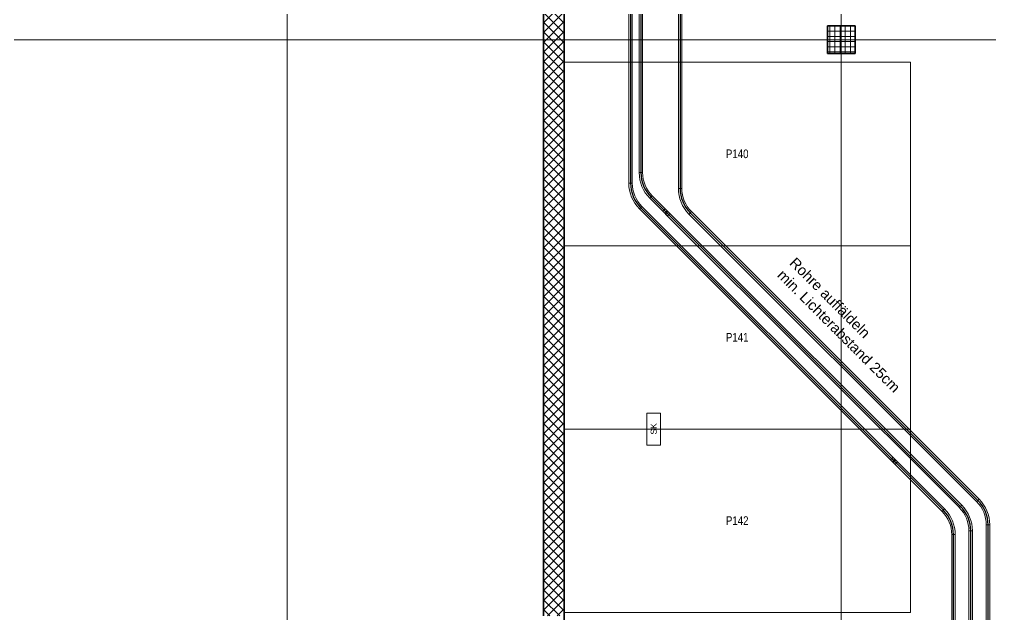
# Model space of a CAD drawing. Extents: x -1907 to 937, y -179 to 966.
# Drawn here: x -1669.6 to -1389.1, y 523.2 to 695.1 of the extents above; entities that cross this region are included whole.
import ezdxf
from ezdxf.lldxf.tags import DXFTag

# ---------------------------------------------------------------- set-up
doc = ezdxf.new("R2010")
doc.units = 0
doc.layers.get('0').update_dxf_attribs({"lineweight": 13})
for name, color, linetype, lineweight in [('A-WALL-____-MCUT', 7, 'Continuous', 35), ('A-WALL-____-PATT', 7, 'Continuous', 35), ('C-PRKG-____-IDEN', 7, 'Continuous', 5), ('C-PRKG-____-OTLN', 7, 'Continuous', 9), ('S-COLS-____-MCUT', 7, 'Continuous', 35), ('S-COLS-____-OTLN', 7, 'Continuous', 9), ('S-GRID-____-OTLN', 7, 'Continuous', 5)]:
    doc.layers.add(name, color=color, linetype=linetype, lineweight=lineweight)
for name, color, linetype, lineweight, true_color in [('EL01_WAN_Röhre Boden', 7, 'Continuous', 13, 0xff6666), ('EL01_WAN_Röhre Boden Typ', 1, 'Continuous', 13, 0xff0000), ('EL01_WAN_Schlaufkasten', 1, 'Continuous', 13, 0xff0000)]:
    doc.layers.add(name, color=color, linetype=linetype, lineweight=lineweight, true_color=true_color)
doc.styles.get("Standard").update_dxf_attribs({"font": 'arial.ttf'})
tags = doc.linetypes.add('_Rasterlinie_', pattern=[0.375, 0.2, -0.05, 0.075, -0.05]).pattern_tags.tags
tags[10:11] = [DXFTag(74, 4), DXFTag(75, 0), DXFTag(340, '0'), DXFTag(46, 1.0), DXFTag(50, 0.0), DXFTag(44, 0.0), DXFTag(45, 0.0)]
tags[8:9] = [DXFTag(74, 4), DXFTag(75, 0), DXFTag(340, '0'), DXFTag(46, 1.0), DXFTag(50, 0.0), DXFTag(44, 0.0), DXFTag(45, 0.0)]
tags[6:7] = [DXFTag(74, 4), DXFTag(75, 0), DXFTag(340, '0'), DXFTag(46, 1.0), DXFTag(50, 0.0), DXFTag(44, 0.0), DXFTag(45, 0.0)]
tags[4:5] = [DXFTag(74, 4), DXFTag(75, 0), DXFTag(340, '0'), DXFTag(46, 1.0), DXFTag(50, 0.0), DXFTag(44, 0.0), DXFTag(45, 0.0)]
tags = doc.linetypes.add('ACAD_ISO03W100', pattern=[30, 12, -18]).pattern_tags.tags
tags[6:7] = [DXFTag(74, 4), DXFTag(75, 0), DXFTag(340, '0'), DXFTag(46, 0.0), DXFTag(50, 0.0), DXFTag(44, 0.0), DXFTag(45, 0.0)]
tags[4:5] = [DXFTag(74, 4), DXFTag(75, 0), DXFTag(340, '0'), DXFTag(46, 0.0), DXFTag(50, 0.0), DXFTag(44, 0.0), DXFTag(45, 0.0)]
tags = doc.linetypes.add('STRICHPUNKT2', pattern=[12.7, 6.35, -3.175, 0, -3.175]).pattern_tags.tags
tags[10:11] = [DXFTag(74, 4), DXFTag(75, 0), DXFTag(340, '0'), DXFTag(46, 0.0), DXFTag(50, 0.0), DXFTag(44, 0.0), DXFTag(45, 0.0)]
tags[8:9] = [DXFTag(74, 4), DXFTag(75, 0), DXFTag(340, '0'), DXFTag(46, 0.0), DXFTag(50, 0.0), DXFTag(44, 0.0), DXFTag(45, 0.0)]
tags[6:7] = [DXFTag(74, 4), DXFTag(75, 0), DXFTag(340, '0'), DXFTag(46, 0.0), DXFTag(50, 0.0), DXFTag(44, 0.0), DXFTag(45, 0.0)]
tags[4:5] = [DXFTag(74, 4), DXFTag(75, 0), DXFTag(340, '0'), DXFTag(46, 0.0), DXFTag(50, 0.0), DXFTag(44, 0.0), DXFTag(45, 0.0)]

# ---------------------------------------------------------------- blocks, each defined once
blk = doc.blocks.new('Referenz-A0UJ2810XE', base_point=(-1920.13, -159.41))
at = {"layer": 'A-WALL-____-MCUT', "color": 0, "linetype": 'Continuous', "ltscale": 0.35}
for p, q in [((-1518.26, 522.75), (-1518.26, 836.75)), ((-1512.26, 516.75), (-1512.26, 755.75))]:
    blk.add_line(p, q, dxfattribs=at)
at = {"layer": 'A-WALL-____-PATT', "color": 0, "linetype": 'Continuous', "lineweight": 9, "ltscale": 0.13}
for p, q in [((-1518.26, 694.13), (-1512.26, 700.13)), ((-1512.26, 693.98), (-1518.26, 699.98)), ((-1518.26, 691.3), (-1512.26, 697.3)), ((-1512.26, 691.15), (-1518.26, 697.15)), ((-1518.26, 688.47), (-1512.26, 694.47)), ((-1512.26, 688.32), (-1518.26, 694.32)), ((-1518.26, 685.64), (-1512.26, 691.64)), ((-1512.26, 685.49), (-1518.26, 691.49)), ((-1518.26, 682.82), (-1512.26, 688.82)), ((-1512.26, 682.66), (-1518.26, 688.66)), ((-1518.26, 679.99), (-1512.26, 685.99)), ((-1512.26, 679.84), (-1518.26, 685.84)), ((-1518.26, 677.16), (-1512.26, 683.16)), ((-1512.26, 677.01), (-1518.26, 683.01)), ((-1518.26, 674.33), (-1512.26, 680.33)), ((-1512.26, 674.18), (-1518.26, 680.18)), ((-1518.26, 671.5), (-1512.26, 677.5)), ((-1512.26, 671.35), (-1518.26, 677.35)), ((-1518.26, 668.67), (-1512.26, 674.67)), ((-1512.26, 668.52), (-1518.26, 674.52)), ((-1518.26, 665.85), (-1512.26, 671.85)), ((-1512.26, 665.69), (-1518.26, 671.69)), ((-1518.26, 663.02), (-1512.26, 669.02)), ((-1512.26, 662.87), (-1518.26, 668.87)), ((-1518.26, 660.19), (-1512.26, 666.19)), ((-1512.26, 660.04), (-1518.26, 666.04)), ((-1518.26, 657.36), (-1512.26, 663.36)), ((-1512.26, 657.21), (-1518.26, 663.21)), ((-1518.26, 654.53), (-1512.26, 660.53)), ((-1512.26, 654.38), (-1518.26, 660.38)), ((-1518.26, 651.7), (-1512.26, 657.7)), ((-1512.26, 651.55), (-1518.26, 657.55)), ((-1518.26, 648.87), (-1512.26, 654.87)), ((-1512.26, 648.72), (-1518.26, 654.72)), ((-1518.26, 646.05), (-1512.26, 652.05)), ((-1512.26, 645.9), (-1518.26, 651.9)), ((-1518.26, 643.22), (-1512.26, 649.22)), ((-1512.26, 643.07), (-1518.26, 649.07)), ((-1518.26, 640.39), (-1512.26, 646.39)), ((-1512.26, 640.24), (-1518.26, 646.24)), ((-1518.26, 637.56), (-1512.26, 643.56)), ((-1512.26, 637.41), (-1518.26, 643.41)), ((-1518.26, 634.73), (-1512.26, 640.73)), ((-1512.26, 634.58), (-1518.26, 640.58)), ((-1518.26, 631.9), (-1512.26, 637.9)), ((-1512.26, 631.75), (-1518.26, 637.75)), ((-1518.26, 629.08), (-1512.26, 635.08)), ((-1512.26, 628.92), (-1518.26, 634.92)), ((-1518.26, 626.25), (-1512.26, 632.25)), ((-1512.26, 626.1), (-1518.26, 632.1)), ((-1518.26, 623.42), (-1512.26, 629.42)), ((-1512.26, 623.27), (-1518.26, 629.27)), ((-1518.26, 620.59), (-1512.26, 626.59)), ((-1512.26, 620.44), (-1518.26, 626.44)), ((-1518.26, 617.76), (-1512.26, 623.76)), ((-1512.26, 617.61), (-1518.26, 623.61)), ((-1518.26, 614.93), (-1512.26, 620.93)), ((-1512.26, 614.78), (-1518.26, 620.78)), ((-1518.26, 612.11), (-1512.26, 618.11)), ((-1512.26, 611.95), (-1518.26, 617.95)), ((-1518.26, 609.28), (-1512.26, 615.28)), ((-1512.26, 609.13), (-1518.26, 615.13)), ((-1518.26, 606.45), (-1512.26, 612.45)), ((-1512.26, 606.3), (-1518.26, 612.3)), ((-1518.26, 603.62), (-1512.26, 609.62)), ((-1512.26, 603.47), (-1518.26, 609.47)), ((-1518.26, 600.79), (-1512.26, 606.79)), ((-1512.26, 600.64), (-1518.26, 606.64)), ((-1518.26, 597.96), (-1512.26, 603.96)), ((-1512.26, 597.81), (-1518.26, 603.81)), ((-1518.26, 595.13), (-1512.26, 601.13)), ((-1512.26, 594.98), (-1518.26, 600.98)), ((-1518.26, 592.31), (-1512.26, 598.31)), ((-1512.26, 592.16), (-1518.26, 598.16)), ((-1518.26, 589.48), (-1512.26, 595.48)), ((-1512.26, 589.33), (-1518.26, 595.33)), ((-1518.26, 586.65), (-1512.26, 592.65)), ((-1512.26, 586.5), (-1518.26, 592.5)), ((-1518.26, 583.82), (-1512.26, 589.82)), ((-1512.26, 583.67), (-1518.26, 589.67)), ((-1518.26, 580.99), (-1512.26, 586.99)), ((-1512.26, 580.84), (-1518.26, 586.84)), ((-1518.26, 578.16), (-1512.26, 584.16)), ((-1512.26, 578.01), (-1518.26, 584.01)), ((-1518.26, 575.34), (-1512.26, 581.34)), ((-1512.26, 575.18), (-1518.26, 581.18)), ((-1518.26, 572.51), (-1512.26, 578.51)), ((-1512.26, 572.36), (-1518.26, 578.36)), ((-1518.26, 569.68), (-1512.26, 575.68)), ((-1512.26, 569.53), (-1518.26, 575.53)), ((-1518.26, 566.85), (-1512.26, 572.85)), ((-1512.26, 566.7), (-1518.26, 572.7)), ((-1518.26, 564.02), (-1512.26, 570.02)), ((-1512.26, 563.87), (-1518.26, 569.87)), ((-1518.26, 561.19), (-1512.26, 567.19)), ((-1512.26, 561.04), (-1518.26, 567.04)), ((-1518.26, 558.37), (-1512.26, 564.37)), ((-1512.26, 558.21), (-1518.26, 564.21)), ((-1518.26, 555.54), (-1512.26, 561.54)), ((-1512.26, 555.39), (-1518.26, 561.39)), ((-1518.26, 552.71), (-1512.26, 558.71)), ((-1512.26, 552.56), (-1518.26, 558.56)), ((-1518.26, 549.88), (-1512.26, 555.88)), ((-1512.26, 549.73), (-1518.26, 555.73)), ((-1518.26, 547.05), (-1512.26, 553.05)), ((-1512.26, 546.9), (-1518.26, 552.9)), ((-1518.26, 544.22), (-1512.26, 550.22)), ((-1512.26, 544.07), (-1518.26, 550.07)), ((-1518.26, 541.39), (-1512.26, 547.39)), ((-1512.26, 541.24), (-1518.26, 547.24)), ((-1518.26, 538.57), (-1512.26, 544.57)), ((-1512.26, 538.41), (-1518.26, 544.41)), ((-1518.26, 535.74), (-1512.26, 541.74)), ((-1512.26, 535.59), (-1518.26, 541.59)), ((-1518.26, 532.91), (-1512.26, 538.91)), ((-1512.26, 532.76), (-1518.26, 538.76)), ((-1518.26, 530.08), (-1512.26, 536.08)), ((-1512.26, 529.93), (-1518.26, 535.93)), ((-1518.26, 527.25), (-1512.26, 533.25)), ((-1512.26, 527.1), (-1518.26, 533.1)), ((-1518.26, 524.42), (-1512.26, 530.42)), ((-1512.26, 524.27), (-1518.26, 530.27)), ((-1513.57, 522.75), (-1518.26, 527.44)), ((-1517.11, 522.75), (-1512.26, 527.6)), ((-1516.4, 522.75), (-1518.26, 524.62)), ((-1514.28, 522.75), (-1512.26, 524.77))]:
    blk.add_line(p, q, dxfattribs=at)
at = {"layer": 'C-PRKG-____-OTLN', "color": 0, "linetype": 'Continuous', "ltscale": 0.13}
for p, q in [((-1512.26, 682.72), (-1412.26, 682.72)), ((-1512.26, 629.73), (-1512.26, 682.72)), ((-1412.26, 682.72), (-1512.26, 682.72)), ((-1512.26, 629.73), (-1512.26, 682.72)), ((-1512.26, 682.72), (-1412.26, 682.72)), ((-1412.26, 629.73), (-1412.26, 682.72)), ((-1412.26, 629.73), (-1412.26, 682.72)), ((-1412.26, 682.72), (-1412.26, 629.73)), ((-1412.26, 682.72), (-1412.26, 682.72)), ((-1512.26, 629.73), (-1412.26, 629.73)), ((-1512.26, 629.73), (-1412.26, 629.73)), ((-1412.26, 629.73), (-1512.26, 629.73)), ((-1512.26, 629.73), (-1412.26, 629.73)), ((-1512.26, 576.74), (-1512.26, 629.73)), ((-1412.26, 629.73), (-1512.26, 629.73)), ((-1512.26, 576.74), (-1512.26, 629.73)), ((-1512.26, 629.73), (-1412.26, 629.73)), ((-1412.26, 629.73), (-1412.26, 629.73)), ((-1412.26, 576.74), (-1412.26, 629.73)), ((-1412.26, 576.74), (-1412.26, 629.73)), ((-1412.26, 629.73), (-1412.26, 576.74)), ((-1412.26, 629.73), (-1412.26, 629.73)), ((-1512.26, 576.74), (-1412.26, 576.74)), ((-1512.26, 576.74), (-1412.26, 576.74)), ((-1412.26, 576.74), (-1512.26, 576.74)), ((-1512.26, 576.74), (-1412.26, 576.74)), ((-1512.26, 523.75), (-1512.26, 576.74)), ((-1412.26, 576.74), (-1512.26, 576.74)), ((-1512.26, 523.75), (-1512.26, 576.74)), ((-1512.26, 576.74), (-1412.26, 576.74)), ((-1412.26, 576.74), (-1412.26, 576.74)), ((-1412.26, 523.75), (-1412.26, 576.74)), ((-1412.26, 523.75), (-1412.26, 576.74)), ((-1412.26, 576.74), (-1412.26, 523.75)), ((-1412.26, 576.74), (-1412.26, 576.74)), ((-1512.26, 523.75), (-1412.26, 523.75)), ((-1512.26, 523.75), (-1412.26, 523.75)), ((-1412.26, 523.75), (-1512.26, 523.75)), ((-1412.26, 523.75), (-1412.26, 523.75))]:
    blk.add_line(p, q, dxfattribs=at)
at = {"layer": 'S-COLS-____-MCUT', "color": 0, "linetype": 'Continuous', "ltscale": 0.35}
for p, q in [((-1428.26, 693.25), (-1436.26, 693.25)), ((-1436.26, 693.25), (-1436.26, 685.25)), ((-1428.26, 685.25), (-1428.26, 693.25)), ((-1436.26, 685.25), (-1428.26, 685.25))]:
    blk.add_line(p, q, dxfattribs=at)
at = {"layer": 'S-COLS-____-OTLN', "color": 0, "linetype": 'Continuous', "ltscale": 0.13}
for p, q in [((-1436.26, 693.22), (-1428.26, 693.22)), ((-1435.6, 685.25), (-1435.6, 693.25)), ((-1434.1, 685.25), (-1434.1, 693.25)), ((-1432.6, 685.25), (-1432.6, 693.25)), ((-1431.1, 685.25), (-1431.1, 693.25)), ((-1429.6, 685.25), (-1429.6, 693.25)), ((-1436.26, 691.72), (-1428.26, 691.72)), ((-1436.26, 690.22), (-1428.26, 690.22)), ((-1436.26, 688.72), (-1428.26, 688.72)), ((-1436.26, 687.22), (-1428.26, 687.22)), ((-1436.26, 685.72), (-1428.26, 685.72))]:
    blk.add_line(p, q, dxfattribs=at)
at = {"layer": 'S-GRID-____-OTLN', "color": 0, "linetype": '_Rasterlinie_', "ltscale": 0.13}
for p, q in [((-1592.26, 109.45), (-1592.26, 950.47)), ((-1432.26, 109.45), (-1432.26, 950.47)), ((-1873.7, 689.25), (-971.83, 689.25))]:
    blk.add_line(p, q, dxfattribs=at)
at = {"layer": 'C-PRKG-____-IDEN', "color": 0, "linetype": 'Continuous', "ltscale": 0.13, "char_height": 2.5, "attachment_point": 1}
for s, insert in [('{\\W0.8;\\fArial;P140}', (-1465.59, 657.53)), ('{\\W0.8;\\fArial;P141}', (-1465.59, 604.54)), ('{\\W0.8;\\fArial;P142}', (-1465.59, 551.56))]:
    blk.add_mtext(s, dxfattribs=dict(at, insert=insert))
blk = doc.blocks.new('Steckverbinder-A0UJ281YXE', base_point=(-1483.8, 638.33))
at = {"color": 0, "linetype": 'ByBlock', "lineweight": -2, "ltscale": 0.13}
for p, q in [((-1482.45, 638.33), (-1483.8, 639.67)), ((-1481.76, 639.02), (-1483.1, 640.36))]:
    blk.add_line(p, q, dxfattribs=at)
at = {"color": 0, "linetype": 'STRICHPUNKT2', "lineweight": 25, "ltscale": 0.25}
blk.add_line((-1482.11, 638.67), (-1483.45, 640.02), dxfattribs=at)
at = {"color": 0, "linetype": 'ByBlock', "lineweight": -2, "ltscale": 0.13}
for centre, major_axis in [((-1483.45, 640.02), (-0.346, -0.347)), ((-1482.78, 639.34), (-0.354, -0.354)), ((-1482.11, 638.67), (-0.346, -0.347))]:
    blk.add_ellipse(centre, major_axis=major_axis, ratio=0.013106, dxfattribs=at)
blk = doc.blocks.new('Steckverbinder-A0UJ282YXE', base_point=(-1418.06, 566.55))
at = {"color": 0, "linetype": 'ByBlock', "lineweight": -2, "ltscale": 0.13}
for p, q in [((-1416.71, 566.55), (-1418.06, 567.89)), ((-1416.02, 567.24), (-1417.36, 568.59))]:
    blk.add_line(p, q, dxfattribs=at)
at = {"color": 0, "linetype": 'STRICHPUNKT2', "lineweight": 25, "ltscale": 0.25}
blk.add_line((-1416.37, 566.9), (-1417.71, 568.24), dxfattribs=at)
at = {"color": 0, "linetype": 'ByBlock', "lineweight": -2, "ltscale": 0.13}
for centre, major_axis in [((-1417.71, 568.24), (-0.346, -0.347)), ((-1417.04, 567.57), (-0.354, -0.354)), ((-1416.37, 566.9), (-0.346, -0.347))]:
    blk.add_ellipse(centre, major_axis=major_axis, ratio=0.013106, dxfattribs=at)
blk = doc.blocks.new('Wickelfalzrohr-A0UJ2844XE', base_point=(-1493.64, 647.79))
at = {"color": 0, "linetype": 'ByBlock', "lineweight": -2, "ltscale": 0.13}
for p, q in [((-1493.64, 647.8), (-1493.64, 760.78)), ((-1492.64, 647.8), (-1492.64, 760.78))]:
    blk.add_line(p, q, dxfattribs=at)
at = {"color": 0, "linetype": 'STRICHPUNKT2', "lineweight": 25, "ltscale": 0.25}
blk.add_line((-1493.14, 760.78), (-1493.14, 647.8), dxfattribs=at)
at = {"color": 0, "linetype": 'ByBlock', "lineweight": -2, "ltscale": 0.13, "extrusion": (0, 0, -1)}
for centre in [(-1493.14, 760.78), (-1493.14, 647.8)]:
    blk.add_ellipse(centre, major_axis=(-0.5, 0), ratio=0.018535, dxfattribs=at)
blk = doc.blocks.new('Wickelfalzrohr-A0UJ284AXE', base_point=(-1483.03, 554.05))
at = {"color": 0, "linetype": 'ByBlock', "lineweight": -2, "ltscale": 0.13}
for p, q in [((-1397.47, 554.75), (-1482.32, 639.59)), ((-1398.17, 554.05), (-1483.03, 638.88))]:
    blk.add_line(p, q, dxfattribs=at)
at = {"color": 0, "linetype": 'STRICHPUNKT2', "lineweight": 25, "ltscale": 0.25}
blk.add_line((-1482.67, 639.24), (-1397.82, 554.4), dxfattribs=at)
at = {"color": 0, "linetype": 'ByBlock', "lineweight": -2, "ltscale": 0.13}
for centre in [(-1482.67, 639.24), (-1397.82, 554.4)]:
    blk.add_ellipse(centre, major_axis=(0.354, 0.354), ratio=0.013106, dxfattribs=at)
blk = doc.blocks.new('Wickelfalzrohr-A0UJ284KXE', base_point=(-1487.57, 639.1))
at = {"color": 0, "linetype": 'ByBlock', "lineweight": -2, "ltscale": 0.13}
for p, q in [((-1483.24, 639.1), (-1487.57, 643.42)), ((-1482.53, 639.8), (-1486.86, 644.13))]:
    blk.add_line(p, q, dxfattribs=at)
at = {"color": 0, "linetype": 'STRICHPUNKT2', "lineweight": 25, "ltscale": 0.25}
blk.add_line((-1487.21, 643.78), (-1482.88, 639.45), dxfattribs=at)
at = {"color": 0, "linetype": 'ByBlock', "lineweight": -2, "ltscale": 0.13}
for centre in [(-1487.21, 643.78), (-1482.88, 639.45)]:
    blk.add_ellipse(centre, major_axis=(0.354, 0.354), ratio=0.013106, dxfattribs=at)
blk = doc.blocks.new('Bogen-A0UJ285MXE', base_point=(-1393.17, 549.08))
at = {"color": 0, "linetype": 'ByBlock', "lineweight": -2, "ltscale": 0.13}
for centre, major_axis, ratio in [((-1392.82, 556.15), (0.354, 0.354), 0.008725), ((-1389.89, 549.08), (0.5, 0), 0.012339)]:
    blk.add_ellipse(centre, major_axis=major_axis, ratio=ratio, dxfattribs=at)
for major_axis in [(9.5, 0), (10.5, 0)]:
    blk.add_ellipse((-1399.89, 549.08), major_axis=major_axis, ratio=0.999924, start_param=0, end_param=0.785398, dxfattribs=at)
at = {"color": 0, "linetype": 'STRICHPUNKT2', "lineweight": 25, "ltscale": 0.25}
blk.add_ellipse((-1399.89, 549.08), major_axis=(10, 0), ratio=0.999924, start_param=0, end_param=0.785398, dxfattribs=at)
blk = doc.blocks.new('Wickelfalzrohr-A0UJ287QXE', base_point=(-1395.39, 427.34))
at = {"color": 0, "linetype": 'ByBlock', "lineweight": -2, "ltscale": 0.13}
for p, q in [((-1395.39, 547.33), (-1395.39, 427.35)), ((-1394.39, 547.33), (-1394.39, 427.35))]:
    blk.add_line(p, q, dxfattribs=at)
at = {"color": 0, "linetype": 'STRICHPUNKT2', "lineweight": 25, "ltscale": 0.25}
blk.add_line((-1394.89, 427.35), (-1394.89, 547.33), dxfattribs=at)
at = {"color": 0, "linetype": 'ByBlock', "lineweight": -2, "ltscale": 0.13}
for centre in [(-1394.89, 547.33), (-1394.89, 427.35)]:
    blk.add_ellipse(centre, major_axis=(0.5, 0), ratio=0.018535, dxfattribs=at)
blk = doc.blocks.new('Wickelfalzrohr-A0UJ287YXE', base_point=(-1490.64, 650.84))
at = {"color": 0, "linetype": 'ByBlock', "lineweight": -2, "ltscale": 0.13}
for p, q in [((-1490.64, 650.85), (-1490.64, 760.83)), ((-1489.64, 650.85), (-1489.64, 760.83))]:
    blk.add_line(p, q, dxfattribs=at)
at = {"color": 0, "linetype": 'STRICHPUNKT2', "lineweight": 25, "ltscale": 0.25}
blk.add_line((-1490.14, 760.83), (-1490.14, 650.85), dxfattribs=at)
at = {"color": 0, "linetype": 'ByBlock', "lineweight": -2, "ltscale": 0.13, "extrusion": (0, 0, -1)}
for centre in [(-1490.14, 760.83), (-1490.14, 650.85)]:
    blk.add_ellipse(centre, major_axis=(-0.5, 0), ratio=0.018535, dxfattribs=at)
blk = doc.blocks.new('Wickelfalzrohr-A0UJ28CCXE', base_point=(-1476.25, 555.8))
at = {"color": 0, "linetype": 'ByBlock', "lineweight": -2, "ltscale": 0.13}
for p, q in [((-1392.47, 556.51), (-1475.54, 639.58)), ((-1393.17, 555.8), (-1476.25, 638.87))]:
    blk.add_line(p, q, dxfattribs=at)
at = {"color": 0, "linetype": 'STRICHPUNKT2', "lineweight": 25, "ltscale": 0.25}
blk.add_line((-1475.9, 639.23), (-1392.82, 556.15), dxfattribs=at)
at = {"color": 0, "linetype": 'ByBlock', "lineweight": -2, "ltscale": 0.13}
for centre in [(-1475.9, 639.23), (-1392.82, 556.15)]:
    blk.add_ellipse(centre, major_axis=(0.354, 0.354), ratio=0.008725, dxfattribs=at)
blk = doc.blocks.new('Wickelfalzrohr-A0UJ28COXE', base_point=(-1390.39, 429.08))
at = {"color": 0, "linetype": 'ByBlock', "lineweight": -2, "ltscale": 0.13}
for p, q in [((-1390.39, 549.08), (-1390.39, 429.09)), ((-1389.39, 549.08), (-1389.39, 429.09))]:
    blk.add_line(p, q, dxfattribs=at)
at = {"color": 0, "linetype": 'STRICHPUNKT2', "lineweight": 25, "ltscale": 0.25}
blk.add_line((-1389.89, 429.09), (-1389.89, 549.08), dxfattribs=at)
at = {"color": 0, "linetype": 'ByBlock', "lineweight": -2, "ltscale": 0.13}
for centre in [(-1389.89, 549.08), (-1389.89, 429.09)]:
    blk.add_ellipse(centre, major_axis=(0.5, 0), ratio=0.012339, dxfattribs=at)
blk = doc.blocks.new('Bogen-A0UJ28DEXE', base_point=(-1479.33, 638.87))
at = {"color": 0, "linetype": 'ByBlock', "lineweight": -2, "ltscale": 0.13, "extrusion": (0, 0, -1)}
for centre, major_axis, ratio in [((-1478.83, 646.3), (-0.5, 0), 0.012339), ((-1475.9, 639.23), (-0.354, -0.354), 0.008725)]:
    blk.add_ellipse(centre, major_axis=major_axis, ratio=ratio, dxfattribs=at)
at = {"color": 0, "linetype": 'ByBlock', "lineweight": -2, "ltscale": 0.13}
for major_axis in [(-10.5, 0), (-9.5, 0)]:
    blk.add_ellipse((-1468.83, 646.3), major_axis=major_axis, ratio=0.999924, start_param=0, end_param=0.785398, dxfattribs=at)
at = {"color": 0, "linetype": 'STRICHPUNKT2', "lineweight": 25, "ltscale": 0.25}
blk.add_ellipse((-1468.83, 646.3), major_axis=(-10, 0), ratio=0.999924, start_param=0, end_param=0.785398, dxfattribs=at)
blk = doc.blocks.new('Wickelfalzrohr-A0UJ28DQXE', base_point=(-1479.33, 646.29))
at = {"color": 0, "linetype": 'ByBlock', "lineweight": -2, "ltscale": 0.13}
for p, q in [((-1479.33, 646.3), (-1479.33, 742.8)), ((-1478.33, 646.3), (-1478.33, 742.8))]:
    blk.add_line(p, q, dxfattribs=at)
at = {"color": 0, "linetype": 'STRICHPUNKT2', "lineweight": 25, "ltscale": 0.25}
blk.add_line((-1478.83, 742.8), (-1478.83, 646.3), dxfattribs=at)
at = {"color": 0, "linetype": 'ByBlock', "lineweight": -2, "ltscale": 0.13, "extrusion": (0, 0, -1)}
for centre in [(-1478.83, 742.8), (-1478.83, 646.3)]:
    blk.add_ellipse(centre, major_axis=(-0.5, 0), ratio=0.012339, dxfattribs=at)
blk = doc.blocks.new('Bauteilbeschriftung-A0UJ28GYXE', base_point=(-1450.99, 587.45))
at = {"color": 0, "lineweight": -2, "char_height": 3, "attachment_point": 1, "rotation": 315}
for s, insert in [('{\\fArial;Rohre auffäldeln}', (-1445.33, 626.63)), ('{\\fArial;min. Lichterabstand 25cm}', (-1448.87, 623.1))]:
    blk.add_mtext(s, dxfattribs=dict(at, insert=insert))
blk = doc.blocks.new('Bogen-A0UJ28HUXE', base_point=(-1398.17, 547.32))
at = {"color": 0, "linetype": 'ByBlock', "lineweight": -2, "ltscale": 0.13}
for centre, major_axis, ratio in [((-1397.82, 554.4), (0.354, 0.354), 0.013106), ((-1394.89, 547.33), (0.5, 0), 0.018535)]:
    blk.add_ellipse(centre, major_axis=major_axis, ratio=ratio, dxfattribs=at)
for major_axis in [(9.5, 0), (10.5, 0)]:
    blk.add_ellipse((-1404.89, 547.33), major_axis=major_axis, ratio=0.999828, start_param=0, end_param=0.785398, dxfattribs=at)
at = {"color": 0, "linetype": 'STRICHPUNKT2', "lineweight": 25, "ltscale": 0.25}
blk.add_ellipse((-1404.89, 547.33), major_axis=(10, 0), ratio=0.999828, start_param=0, end_param=0.785398, dxfattribs=at)
blk = doc.blocks.new('Bogen-A0UJ28HWXE', base_point=(-1493.64, 640.37))
at = {"color": 0, "linetype": 'ByBlock', "lineweight": -2, "ltscale": 0.13, "extrusion": (0, 0, -1)}
for centre, major_axis, ratio in [((-1493.14, 647.8), (-0.5, 0), 0.018535), ((-1490.21, 640.73), (-0.354, -0.354), 0.013106)]:
    blk.add_ellipse(centre, major_axis=major_axis, ratio=ratio, dxfattribs=at)
at = {"color": 0, "linetype": 'ByBlock', "lineweight": -2, "ltscale": 0.13}
for major_axis in [(-10.5, 0), (-9.5, 0)]:
    blk.add_ellipse((-1483.14, 647.8), major_axis=major_axis, ratio=0.999828, start_param=0, end_param=0.785398, dxfattribs=at)
at = {"color": 0, "linetype": 'STRICHPUNKT2', "lineweight": 25, "ltscale": 0.25}
blk.add_ellipse((-1483.14, 647.8), major_axis=(-10, 0), ratio=0.999828, start_param=0, end_param=0.785398, dxfattribs=at)
blk = doc.blocks.new('Wickelfalzrohr-A0UJ28IAXE', base_point=(-1400.36, 426.26))
at = {"color": 0, "linetype": 'ByBlock', "lineweight": -2, "ltscale": 0.13}
for p, q in [((-1400.36, 546.25), (-1400.36, 426.27)), ((-1399.36, 546.25), (-1399.36, 426.27))]:
    blk.add_line(p, q, dxfattribs=at)
at = {"color": 0, "linetype": 'STRICHPUNKT2', "lineweight": 25, "ltscale": 0.25}
blk.add_line((-1399.86, 426.27), (-1399.86, 546.25), dxfattribs=at)
at = {"color": 0, "linetype": 'ByBlock', "lineweight": -2, "ltscale": 0.13}
for centre in [(-1399.86, 546.25), (-1399.86, 426.27)]:
    blk.add_ellipse(centre, major_axis=(0.5, 0), ratio=0.018535, dxfattribs=at)
blk = doc.blocks.new('Wickelfalzrohr-A0UJ28J4XE', base_point=(-1490.56, 567.32))
at = {"color": 0, "linetype": 'ByBlock', "lineweight": -2, "ltscale": 0.13}
for p, q in [((-1417.5, 567.32), (-1490.56, 640.37)), ((-1416.79, 568.03), (-1489.86, 641.08))]:
    blk.add_line(p, q, dxfattribs=at)
at = {"color": 0, "linetype": 'STRICHPUNKT2', "lineweight": 25, "ltscale": 0.25}
blk.add_line((-1490.21, 640.73), (-1417.14, 567.67), dxfattribs=at)
at = {"color": 0, "linetype": 'ByBlock', "lineweight": -2, "ltscale": 0.13}
for centre in [(-1490.21, 640.73), (-1417.14, 567.67)]:
    blk.add_ellipse(centre, major_axis=(0.354, 0.354), ratio=0.013106, dxfattribs=at)
blk = doc.blocks.new('Bogen-A0UJ28JEXE', base_point=(-1490.64, 643.42))
at = {"color": 0, "linetype": 'ByBlock', "lineweight": -2, "ltscale": 0.13, "extrusion": (0, 0, -1)}
for centre, major_axis, ratio in [((-1490.14, 650.85), (-0.5, 0), 0.018535), ((-1487.21, 643.78), (-0.354, -0.354), 0.013106)]:
    blk.add_ellipse(centre, major_axis=major_axis, ratio=ratio, dxfattribs=at)
at = {"color": 0, "linetype": 'ByBlock', "lineweight": -2, "ltscale": 0.13}
for major_axis in [(-10.5, 0), (-9.5, 0)]:
    blk.add_ellipse((-1480.14, 650.85), major_axis=major_axis, ratio=0.999828, start_param=0, end_param=0.785398, dxfattribs=at)
at = {"color": 0, "linetype": 'STRICHPUNKT2', "lineweight": 25, "ltscale": 0.25}
blk.add_ellipse((-1480.14, 650.85), major_axis=(-10, 0), ratio=0.999828, start_param=0, end_param=0.785398, dxfattribs=at)
blk = doc.blocks.new('Schlaufkasten Decke (multi)-A0UJ28JSXE', base_point=(-1488.46, 572.1))
at = {"color": 0, "linetype": 'ByBlock', "lineweight": -2, "ltscale": 0.13}
for p, q in [((-1488.46, 581.38), (-1484.46, 581.38)), ((-1488.46, 572.1), (-1488.46, 581.38)), ((-1484.46, 581.38), (-1484.46, 572.1)), ((-1484.46, 572.1), (-1488.46, 572.1))]:
    blk.add_line(p, q, dxfattribs=at)
at = {"color": 0, "linetype": 'ByBlock', "lineweight": -2, "ltscale": 0.13, "insert": (-1487.34, 575.16), "char_height": 1.76, "attachment_point": 1, "rotation": 90}
blk.add_mtext('{\\fArial;SK}', dxfattribs=at)
blk = doc.blocks.new('Bogen-A0UJ28K2XE', base_point=(-1403.14, 546.24))
at = {"color": 0, "linetype": 'ByBlock', "lineweight": -2, "ltscale": 0.13}
for centre, major_axis, ratio in [((-1402.79, 553.32), (0.354, 0.354), 0.013106), ((-1399.86, 546.25), (0.5, 0), 0.018535)]:
    blk.add_ellipse(centre, major_axis=major_axis, ratio=ratio, dxfattribs=at)
for major_axis in [(9.5, 0), (10.5, 0)]:
    blk.add_ellipse((-1409.86, 546.25), major_axis=major_axis, ratio=0.999828, start_param=0, end_param=0.785398, dxfattribs=at)
at = {"color": 0, "linetype": 'STRICHPUNKT2', "lineweight": 25, "ltscale": 0.25}
blk.add_ellipse((-1409.86, 546.25), major_axis=(10, 0), ratio=0.999828, start_param=0, end_param=0.785398, dxfattribs=at)
blk = doc.blocks.new('Wickelfalzrohr-A0UJ28KMXE', base_point=(-1417.29, 552.97))
at = {"color": 0, "linetype": 'ByBlock', "lineweight": -2, "ltscale": 0.13}
for p, q in [((-1403.14, 552.97), (-1417.29, 567.11)), ((-1402.44, 553.68), (-1416.58, 567.82))]:
    blk.add_line(p, q, dxfattribs=at)
at = {"color": 0, "linetype": 'STRICHPUNKT2', "lineweight": 25, "ltscale": 0.25}
blk.add_line((-1416.93, 567.46), (-1402.79, 553.32), dxfattribs=at)
at = {"color": 0, "linetype": 'ByBlock', "lineweight": -2, "ltscale": 0.13}
for centre in [(-1416.93, 567.46), (-1402.79, 553.32)]:
    blk.add_ellipse(centre, major_axis=(0.354, 0.354), ratio=0.013106, dxfattribs=at)

msp = doc.modelspace()

# ---------------------------------------------------------------- block references
at = {"color": 9, "lineweight": 25, "ltscale": 0.25, "true_color": 0xc0c0c0}
msp.add_blockref('Referenz-A0UJ2810XE', (-1920.13, -159.41), dxfattribs=at)
at = {"layer": 'EL01_WAN_Röhre Boden', "color": 1, "linetype": 'ACAD_ISO03W100', "ltscale": 0.13, "true_color": 0xff0000}
for name, p in [('Wickelfalzrohr-A0UJ2844XE', (-1493.64, 647.79)), ('Wickelfalzrohr-A0UJ287YXE', (-1490.64, 650.84)), ('Wickelfalzrohr-A0UJ28DQXE', (-1479.33, 646.29)), ('Bogen-A0UJ28JEXE', (-1490.64, 643.42)), ('Bogen-A0UJ28HWXE', (-1493.64, 640.37)), ('Bogen-A0UJ28DEXE', (-1479.33, 638.87)), ('Wickelfalzrohr-A0UJ284KXE', (-1487.57, 639.1)), ('Wickelfalzrohr-A0UJ28J4XE', (-1490.56, 567.32)), ('Steckverbinder-A0UJ281YXE', (-1483.8, 638.33)), ('Wickelfalzrohr-A0UJ284AXE', (-1483.03, 554.05)), ('Wickelfalzrohr-A0UJ28CCXE', (-1476.25, 555.8)), ('Steckverbinder-A0UJ282YXE', (-1418.06, 566.55)), ('Wickelfalzrohr-A0UJ28KMXE', (-1417.29, 552.97)), ('Bogen-A0UJ285MXE', (-1393.17, 549.08)), ('Bogen-A0UJ28K2XE', (-1403.14, 546.24)), ('Bogen-A0UJ28HUXE', (-1398.17, 547.32)), ('Wickelfalzrohr-A0UJ287QXE', (-1395.39, 427.34)), ('Wickelfalzrohr-A0UJ28COXE', (-1390.39, 429.08)), ('Wickelfalzrohr-A0UJ28IAXE', (-1400.36, 426.26))]:
    msp.add_blockref(name, p, dxfattribs=at)
at = {"layer": 'EL01_WAN_Röhre Boden Typ', "color": 1, "linetype": 'Continuous', "ltscale": 1.3, "true_color": 0xff0000}
msp.add_blockref('Bauteilbeschriftung-A0UJ28GYXE', (-1450.99, 587.45), dxfattribs=at)
at = {"layer": 'EL01_WAN_Schlaufkasten', "ltscale": 0.13}
msp.add_blockref('Schlaufkasten Decke (multi)-A0UJ28JSXE', (-1488.46, 572.1), dxfattribs=at)

doc.saveas('drawing.dxf')
